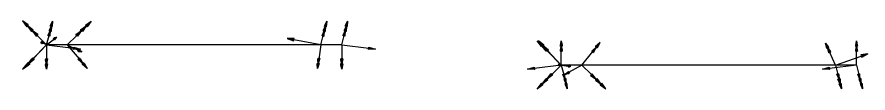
# Model space of a CAD drawing. Header units: millimetres. Extents: x -11667 to 13, y -82 to 62.
# Drawn here: x -1384.9 to -1136.9, y -10 to 10 of the extents above; entities that cross this region are included whole.
import ezdxf

# ---------------------------------------------------------------- set-up
doc = ezdxf.new("R2010")
doc.units = ezdxf.units.MM
for name, color, linetype in [('AutoDetect_100_14', 1, 'Continuous'), ('AutoDetect_38_1', 1, 'Continuous'), ('AutoDetect_39_4', 1, 'Continuous'), ('AutoDetect_40_5', 1, 'Continuous'), ('AutoDetect_98_10', 1, 'Continuous'), ('AutoDetect_99_13', 1, 'Continuous')]:
    doc.layers.add(name, color=color, linetype=linetype)

# ---------------------------------------------------------------- blocks, each defined once
blk = doc.blocks.new('Kontrollpunkt')
at = {"color": 0}
for q in [(0, 6), (8, 0), (0, 0, 4)]:
    blk.add_line((0, 0), q, dxfattribs=at)
for points in [[(0.25, 8, -0.25), (-0.25, 8, -0.25), (-0.25, 8, 0.25), (0, 10, 0), (-0.25, 8, -0.25), (0.25, 8, 0.25), (0, 10, 0), (0.25, 8, -0.25), (0.25, 8, 0.25), (-0.25, 8, 0.25)], [(0.25, 6, -0.25), (-0.25, 6, -0.25), (-0.25, 6, 0.25), (0, 8, 0), (-0.25, 6, -0.25), (0.25, 6, 0.25), (0, 8, 0), (0.25, 6, -0.25), (0.25, 6, 0.25), (-0.25, 6, 0.25)], [(0.25, 0.25, 4), (-0.25, 0.25, 4), (-0.25, -0.25, 4), (0, 0, 6), (-0.25, 0.25, 4), (0.25, -0.25, 4), (0, 0, 6), (0.25, 0.25, 4), (0.25, -0.25, 4), (-0.25, -0.25, 4)], [(0.25, 0.25, 6), (-0.25, 0.25, 6), (-0.25, -0.25, 6), (0, 0, 8), (-0.25, 0.25, 6), (0.25, -0.25, 6), (0, 0, 8), (0.25, 0.25, 6), (0.25, -0.25, 6), (-0.25, -0.25, 6)], [(0.25, 0.25, 8), (-0.25, 0.25, 8), (-0.25, -0.25, 8), (0, 0, 10), (-0.25, 0.25, 8), (0.25, -0.25, 8), (0, 0, 10), (0.25, 0.25, 8), (0.25, -0.25, 8), (-0.25, -0.25, 8)], [(8, 0.25, -0.25), (8, 0.25, 0.25), (8, -0.25, 0.25), (10, 0, 0), (8, 0.25, 0.25), (8, -0.25, -0.25), (10, 0, 0), (8, 0.25, -0.25), (8, -0.25, -0.25), (8, -0.25, 0.25)]]:
    blk.add_polyline3d(points, dxfattribs=at)

msp = doc.modelspace()

# ---------------------------------------------------------------- linework, layer by layer
at = {"layer": 'AutoDetect_100_14', "color": 1}
msp.add_line((-1140.23, -2.95, -403), (-1226.23, -2.95, -403), dxfattribs=at)
at = {"layer": 'AutoDetect_38_1', "color": 1}
msp.add_line((-1376.23, 2.95, -253), (-1376.23, 2.95, -403), dxfattribs=at)
at = {"layer": 'AutoDetect_39_4', "color": 1}
for p, q in [((-1370.23, 2.95, -391), (-1370.23, 2.95, -253)), ((-1290.33, 2.95, -397), (-1364.23, 2.95, -397))]:
    msp.add_line(p, q, dxfattribs=at)
at = {"layer": 'AutoDetect_39_4', "color": 1, "extrusion": (0, 1, 0)}
msp.add_arc((1364.23, -391, 2.95), 6, 270, 0, dxfattribs=at)
at = {"layer": 'AutoDetect_40_5', "color": 1}
msp.add_line((-1290.23, 2.95, -403), (-1376.23, 2.95, -403), dxfattribs=at)
at = {"layer": 'AutoDetect_98_10', "color": 1}
msp.add_line((-1226.23, -2.95, -253), (-1226.23, -2.95, -403), dxfattribs=at)
at = {"layer": 'AutoDetect_99_13', "color": 1}
for p, q in [((-1220.23, -2.95, -391), (-1220.23, -2.95, -253)), ((-1140.33, -2.95, -397), (-1214.23, -2.95, -397))]:
    msp.add_line(p, q, dxfattribs=at)
at = {"layer": 'AutoDetect_99_13', "color": 1, "extrusion": (0, 1, 0)}
msp.add_arc((1214.23, -391, -2.95), 6, 270, 0, dxfattribs=at)

# ---------------------------------------------------------------- block references
at = {"layer": 'AutoDetect_100_14', "color": 2, "extrusion": (0.173648, -0.696364, -0.696364), "rotation": 189.8510761165838}
for p in [(-1190.51, -493.84, 69.76), (-1107.06, -479.35, 84.69)]:
    msp.add_blockref('Kontrollpunkt', p, dxfattribs=at)
at = {"layer": 'AutoDetect_38_1', "color": 1, "extrusion": (-0.706351, 0.706351, -0.04622), "rotation": 248.8215223687051}
msp.add_blockref('Kontrollpunkt', (971.06, -207.65, 985.88), dxfattribs=at)
at = {"layer": 'AutoDetect_38_1', "color": 1, "extrusion": (-0.696364, 0.696364, 0.173648), "rotation": 273.3030353310031}
for p in [(971.06, -457.89, 909.53), (971.06, -560.32, 891.47)]:
    msp.add_blockref('Kontrollpunkt', p, dxfattribs=at)
at = {"layer": 'AutoDetect_39_4', "color": 1, "extrusion": (0.696364, 0.696364, -0.173648), "rotation": 116.4392353707056}
msp.add_blockref('Kontrollpunkt', (970.99, -417.04, -908.19), dxfattribs=at)
at = {"layer": 'AutoDetect_39_4', "color": 1, "extrusion": (0.173648, 0.696364, 0.696364), "rotation": 4.152866942558883}
msp.add_blockref('Kontrollpunkt', (1258.53, -68.5, -499.51), dxfattribs=at)
at = {"layer": 'AutoDetect_40_5', "color": 2, "extrusion": (0.173648, 0.696364, -0.696364), "rotation": 170.1489238834162}
for p in [(1336.05, -519.11, 43.71), (1252.61, -504.62, 58.64)]:
    msp.add_blockref('Kontrollpunkt', p, dxfattribs=at)
at = {"layer": 'AutoDetect_98_10', "color": 1, "extrusion": (-0.706352, -0.706352, -0.046201), "rotation": 93.44561234871831}
msp.add_blockref('Kontrollpunkt', (-864.99, -212.58, 879.92), dxfattribs=at)
at = {"layer": 'AutoDetect_98_10', "color": 1, "extrusion": (-0.696364, -0.696364, 0.173648), "rotation": 77.24859307823723}
for p in [(-864.99, -439.48, 805.08), (-864.99, -541.9, 787.02)]:
    msp.add_blockref('Kontrollpunkt', p, dxfattribs=at)
at = {"layer": 'AutoDetect_99_13', "color": 1, "extrusion": (0.173648, -0.696364, 0.696364), "rotation": 7.450113476778767}
msp.add_blockref('Kontrollpunkt', (-1112.98, -93.77, -473.46), dxfattribs=at)
at = {"layer": 'AutoDetect_99_13', "color": 1, "extrusion": (0.696364, -0.696364, -0.173648), "rotation": 237.4272836845448}
msp.add_blockref('Kontrollpunkt', (-864.92, -398.62, -803.74), dxfattribs=at)

doc.saveas('drawing.dxf')
